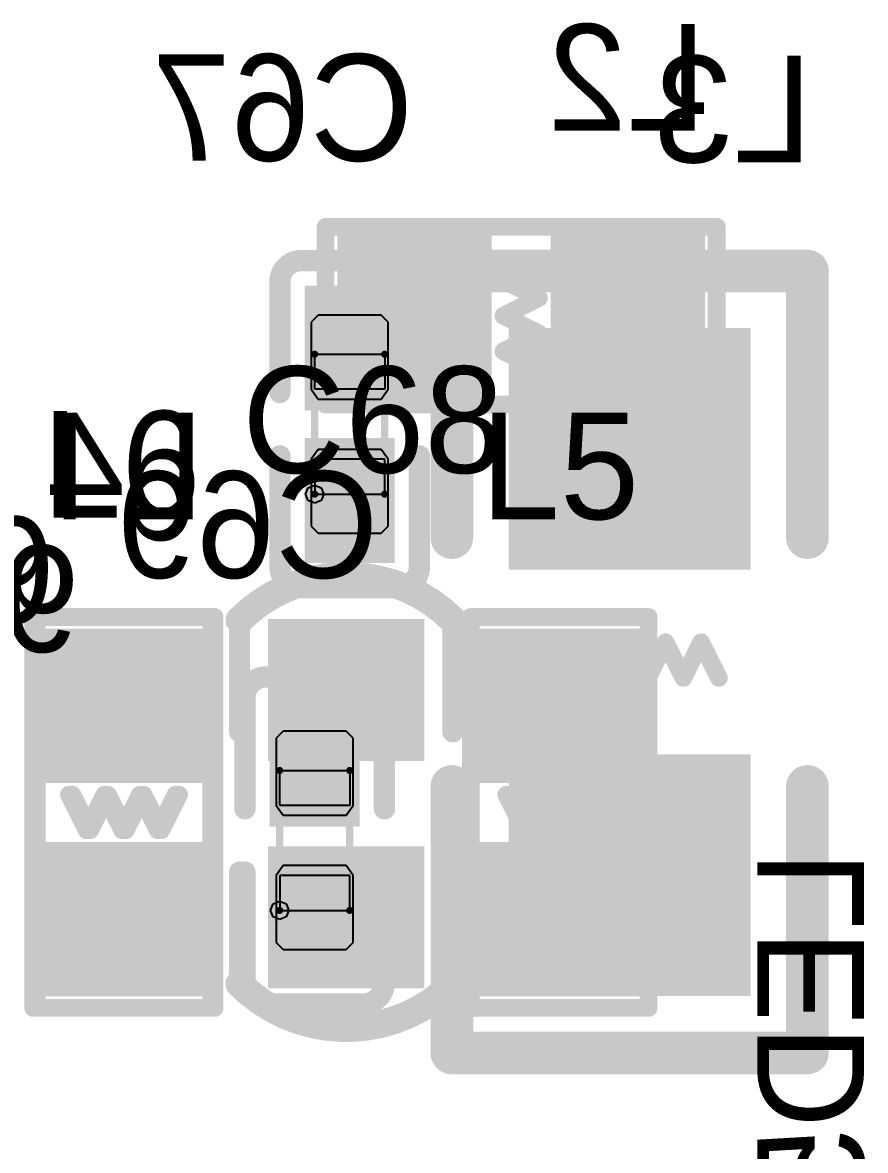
# Model space of a CAD drawing. Header units: millimetres. Extents: x 892 to 1144, y 1011 to 1123.
# Drawn here: x 988.09 to 994.11, y 1106.06 to 1114.12 of the extents above; entities that cross this region are included whole.
import ezdxf

# ---------------------------------------------------------------- set-up
doc = ezdxf.new("R2010")
doc.units = ezdxf.units.MM
for name, color, linetype in [('BottomLayer', 5, 'Continuous'), ('BottomOverlay', 54, 'Continuous'), ('BottomPaste', 16, 'Continuous'), ('BottomSolder', 6, 'Continuous'), ('Mechanical15', 56, 'Continuous'), ('TopLayer', 1, 'Continuous'), ('TopOverlay', 2, 'Continuous'), ('TopPaste', 8, 'Continuous'), ('TopSolder', 216, 'Continuous')]:
    doc.layers.add(name, color=color, linetype=linetype)

msp = doc.modelspace()

# ---------------------------------------------------------------- linework, layer by layer
at = {"layer": 'BottomLayer'}
for points in [[(991.3375, 1111.517), (991.3375, 1112.533), (990.4385, 1111.517), (990.4385, 1112.533)], [(992.8615, 1111.517), (992.8615, 1112.533), (991.9625, 1111.517), (991.9625, 1112.533)], [(990.695, 1111.4), (990.695, 1112.1901), (990.155, 1111.4), (990.155, 1112.1901)], [(993.187, 1110.312), (993.187, 1111.836), (991.663, 1110.312), (991.663, 1111.836)], [(990.695, 1110.3099), (990.695, 1111.1), (990.155, 1110.3099), (990.155, 1111.1)], [(989.333, 1109.6865), (988.317, 1109.6865), (989.333, 1108.7875), (988.317, 1108.7875)], [(990.445, 1108.425), (990.445, 1109.2151), (989.905, 1108.425), (989.905, 1109.2151)], [(993.187, 1107.264), (993.187, 1108.788), (991.663, 1107.264), (991.663, 1108.788)], [(989.333, 1108.1625), (988.317, 1108.1625), (989.333, 1107.2635), (988.317, 1107.2635)], [(990.445, 1107.3349), (990.445, 1108.125), (989.905, 1107.3349), (989.905, 1108.125)]]:
    msp.add_solid(points, dxfattribs=at)
at = {"layer": 'BottomOverlay'}
for points, const_width in [([(990.253, 1112.66), (993.047, 1112.66)], 0.127), ([(990.253, 1111.39), (990.253, 1112.66)], 0.127), ([(993.047, 1111.39), (993.047, 1112.66)], 0.127), ([(990.0788, 1112.4187), (990.7712, 1112.4187)], 0.1524), ([(991.155, 1112.344), (993.695, 1112.344)], 0.3048), ([(991.155, 1110.439), (991.155, 1112.344)], 0.3048), ([(991.523, 1112.279), (991.777, 1112.406)], 0.127), ([(993.695, 1110.439), (993.695, 1112.344)], 0.3048), ([(989.9264, 1111.4762), (989.9264, 1112.2663)], 0.1524), ([(990.9236, 1111.4762), (990.9236, 1112.2663)], 0.1524), ([(991.523, 1112.279), (991.777, 1112.152)], 0.127), ([(991.523, 1112.025), (991.777, 1112.152)], 0.127), ([(991.523, 1112.025), (991.777, 1111.898)], 0.127), ([(991.523, 1111.771), (991.777, 1111.898)], 0.127), ([(991.523, 1111.771), (991.777, 1111.644)], 0.127), ([(990.253, 1111.39), (993.047, 1111.39)], 0.127), ([(989.9264, 1110.2337), (989.9264, 1111.0238)], 0.1524), ([(990.9236, 1110.2337), (990.9236, 1111.0238)], 0.1524), ([(990.0788, 1110.0813), (990.7712, 1110.0813)], 0.1524), ([(988.19, 1107.078), (988.19, 1109.872)], 0.127), ([(988.19, 1109.872), (989.46, 1109.872)], 0.127), ([(989.46, 1107.078), (989.46, 1109.872)], 0.127), ([(991.7926, 1109.437), (991.9196, 1109.691)], 0.127), ([(991.9196, 1109.691), (992.0466, 1109.437)], 0.127), ([(992.0466, 1109.437), (992.1736, 1109.691)], 0.127), ([(992.1736, 1109.691), (992.3006, 1109.437)], 0.127), ([(992.3006, 1109.437), (992.4276, 1109.691)], 0.127), ([(992.4276, 1109.691), (992.5546, 1109.437)], 0.127), ([(992.5546, 1109.437), (992.6816, 1109.691)], 0.127), ([(992.6816, 1109.691), (992.8086, 1109.437)], 0.127), ([(992.8086, 1109.437), (992.9356, 1109.691)], 0.127), ([(992.9356, 1109.691), (993.0626, 1109.437)], 0.127), ([(989.8288, 1109.4437), (990.5212, 1109.4437)], 0.1524), ([(989.6764, 1108.5012), (989.6764, 1109.2913)], 0.1524), ([(990.6736, 1108.5012), (990.6736, 1109.2913)], 0.1524), ([(991.155, 1106.756), (991.155, 1108.661)], 0.3048), ([(993.695, 1106.756), (993.695, 1108.661)], 0.3048), ([(988.444, 1108.602), (988.571, 1108.348)], 0.127), ([(988.571, 1108.348), (988.698, 1108.602)], 0.127), ([(988.698, 1108.602), (988.825, 1108.348)], 0.127), ([(988.825, 1108.348), (988.952, 1108.602)], 0.127), ([(988.952, 1108.602), (989.079, 1108.348)], 0.127), ([(989.079, 1108.348), (989.206, 1108.602)], 0.127), ([(989.6764, 1107.2587), (989.6764, 1108.0488)], 0.1524), ([(990.6736, 1107.2587), (990.6736, 1108.0488)], 0.1524), ([(988.19, 1107.078), (989.46, 1107.078)], 0.127), ([(989.8288, 1107.1063), (990.5212, 1107.1063)], 0.1524), ([(991.155, 1106.756), (993.695, 1106.756)], 0.3048)]:
    msp.add_lwpolyline(points, dxfattribs=dict(at, const_width=const_width))
for points, const_width in [([(990.2213, 1112.66, 1), (990.2848, 1112.66, 1)], 0.0635), ([(990.2213, 1112.66, 1), (990.2848, 1112.66, 1)], 0.0635), ([(993.0153, 1112.66, 1), (993.0788, 1112.66, 1)], 0.0635), ([(993.0153, 1112.66, 1), (993.0788, 1112.66, 1)], 0.0635), ([(990.0407, 1112.4187, 1), (990.1169, 1112.4187, 1)], 0.0762), ([(990.0407, 1112.4187, 1), (990.1169, 1112.4187, 1)], 0.0762), ([(990.7331, 1112.4187, 1), (990.8093, 1112.4187, 1)], 0.0762), ([(990.7331, 1112.4187, 1), (990.8093, 1112.4187, 1)], 0.0762), ([(991.0788, 1112.344, 1), (991.2312, 1112.344, 1)], 0.1524), ([(991.0788, 1112.344, 1), (991.2312, 1112.344, 1)], 0.1524), ([(991.7453, 1112.406, 1), (991.8088, 1112.406, 1)], 0.0635), ([(993.6188, 1112.344, 1), (993.7712, 1112.344, 1)], 0.1524), ([(993.6188, 1112.344, 1), (993.7712, 1112.344, 1)], 0.1524), ([(989.8883, 1112.2663, 1), (989.9645, 1112.2663, 1)], 0.0762), ([(989.8883, 1112.2663, 1), (989.9645, 1112.2663, 1)], 0.0762), ([(990.8855, 1112.2663, 1), (990.9617, 1112.2663, 1)], 0.0762), ([(990.8855, 1112.2663, 1), (990.9617, 1112.2663, 1)], 0.0762), ([(991.4913, 1112.279, 1), (991.5548, 1112.279, 1)], 0.0635), ([(991.4913, 1112.279, 1), (991.5548, 1112.279, 1)], 0.0635), ([(991.7453, 1112.152, 1), (991.8088, 1112.152, 1)], 0.0635), ([(991.7453, 1112.152, 1), (991.8088, 1112.152, 1)], 0.0635), ([(991.4913, 1112.025, 1), (991.5548, 1112.025, 1)], 0.0635), ([(991.4913, 1112.025, 1), (991.5548, 1112.025, 1)], 0.0635), ([(991.7453, 1111.898, 1), (991.8088, 1111.898, 1)], 0.0635), ([(991.7453, 1111.898, 1), (991.8088, 1111.898, 1)], 0.0635), ([(991.4913, 1111.771, 1), (991.5548, 1111.771, 1)], 0.0635), ([(991.4913, 1111.771, 1), (991.5548, 1111.771, 1)], 0.0635), ([(991.7453, 1111.644, 1), (991.8088, 1111.644, 1)], 0.0635), ([(989.8883, 1111.4762, 1), (989.9645, 1111.4762, 1)], 0.0762), ([(990.8855, 1111.4762, 1), (990.9617, 1111.4762, 1)], 0.0762), ([(990.2213, 1111.39, 1), (990.2848, 1111.39, 1)], 0.0635), ([(990.2213, 1111.39, 1), (990.2848, 1111.39, 1)], 0.0635), ([(993.0153, 1111.39, 1), (993.0788, 1111.39, 1)], 0.0635), ([(993.0153, 1111.39, 1), (993.0788, 1111.39, 1)], 0.0635), ([(989.8883, 1111.0238, 1), (989.9645, 1111.0238, 1)], 0.0762), ([(990.8855, 1111.0238, 1), (990.9617, 1111.0238, 1)], 0.0762), ([(991.0788, 1110.439, 1), (991.2312, 1110.439, 1)], 0.1524), ([(993.6188, 1110.439, 1), (993.7712, 1110.439, 1)], 0.1524), ([(989.8883, 1110.2337, 1), (989.9645, 1110.2337, 1)], 0.0762), ([(989.8883, 1110.2337, 1), (989.9645, 1110.2337, 1)], 0.0762), ([(990.8855, 1110.2337, 1), (990.9617, 1110.2337, 1)], 0.0762), ([(990.8855, 1110.2337, 1), (990.9617, 1110.2337, 1)], 0.0762), ([(990.0407, 1110.0813, 1), (990.1169, 1110.0813, 1)], 0.0762), ([(990.0407, 1110.0813, 1), (990.1169, 1110.0813, 1)], 0.0762), ([(990.7331, 1110.0813, 1), (990.8093, 1110.0813, 1)], 0.0762), ([(990.7331, 1110.0813, 1), (990.8093, 1110.0813, 1)], 0.0762), ([(988.1582, 1109.872, 1), (988.2217, 1109.872, 1)], 0.0635), ([(988.1582, 1109.872, 1), (988.2217, 1109.872, 1)], 0.0635), ([(989.4282, 1109.872, 1), (989.4917, 1109.872, 1)], 0.0635), ([(989.4282, 1109.872, 1), (989.4917, 1109.872, 1)], 0.0635), ([(991.8879, 1109.691, 1), (991.9514, 1109.691, 1)], 0.0635), ([(991.8879, 1109.691, 1), (991.9514, 1109.691, 1)], 0.0635), ([(992.1419, 1109.691, 1), (992.2054, 1109.691, 1)], 0.0635), ([(992.1419, 1109.691, 1), (992.2054, 1109.691, 1)], 0.0635), ([(992.3959, 1109.691, 1), (992.4594, 1109.691, 1)], 0.0635), ([(992.3959, 1109.691, 1), (992.4594, 1109.691, 1)], 0.0635), ([(992.6499, 1109.691, 1), (992.7134, 1109.691, 1)], 0.0635), ([(992.6499, 1109.691, 1), (992.7134, 1109.691, 1)], 0.0635), ([(992.9039, 1109.691, 1), (992.9674, 1109.691, 1)], 0.0635), ([(992.9039, 1109.691, 1), (992.9674, 1109.691, 1)], 0.0635), ([(989.7907, 1109.4437, 1), (989.8669, 1109.4437, 1)], 0.0762), ([(989.7907, 1109.4437, 1), (989.8669, 1109.4437, 1)], 0.0762), ([(990.4831, 1109.4437, 1), (990.5593, 1109.4437, 1)], 0.0762), ([(990.4831, 1109.4437, 1), (990.5593, 1109.4437, 1)], 0.0762), ([(991.7609, 1109.437, 1), (991.8244, 1109.437, 1)], 0.0635), ([(992.0149, 1109.437, 1), (992.0784, 1109.437, 1)], 0.0635), ([(992.0149, 1109.437, 1), (992.0784, 1109.437, 1)], 0.0635), ([(992.2689, 1109.437, 1), (992.3324, 1109.437, 1)], 0.0635), ([(992.2689, 1109.437, 1), (992.3324, 1109.437, 1)], 0.0635), ([(992.5229, 1109.437, 1), (992.5864, 1109.437, 1)], 0.0635), ([(992.5229, 1109.437, 1), (992.5864, 1109.437, 1)], 0.0635), ([(992.7769, 1109.437, 1), (992.8404, 1109.437, 1)], 0.0635), ([(992.7769, 1109.437, 1), (992.8404, 1109.437, 1)], 0.0635), ([(993.0309, 1109.437, 1), (993.0944, 1109.437, 1)], 0.0635), ([(989.6383, 1109.2913, 1), (989.7145, 1109.2913, 1)], 0.0762), ([(989.6383, 1109.2913, 1), (989.7145, 1109.2913, 1)], 0.0762), ([(990.6355, 1109.2913, 1), (990.7117, 1109.2913, 1)], 0.0762), ([(990.6355, 1109.2913, 1), (990.7117, 1109.2913, 1)], 0.0762), ([(991.0788, 1108.661, 1), (991.2312, 1108.661, 1)], 0.1524), ([(993.6188, 1108.661, 1), (993.7712, 1108.661, 1)], 0.1524), ([(988.4122, 1108.602, 1), (988.4757, 1108.602, 1)], 0.0635), ([(988.6662, 1108.602, 1), (988.7297, 1108.602, 1)], 0.0635), ([(988.6662, 1108.602, 1), (988.7297, 1108.602, 1)], 0.0635), ([(988.9202, 1108.602, 1), (988.9837, 1108.602, 1)], 0.0635), ([(988.9202, 1108.602, 1), (988.9837, 1108.602, 1)], 0.0635), ([(989.1742, 1108.602, 1), (989.2377, 1108.602, 1)], 0.0635), ([(989.6383, 1108.5012, 1), (989.7145, 1108.5012, 1)], 0.0762), ([(990.6355, 1108.5012, 1), (990.7117, 1108.5012, 1)], 0.0762), ([(988.5392, 1108.348, 1), (988.6027, 1108.348, 1)], 0.0635), ([(988.5392, 1108.348, 1), (988.6027, 1108.348, 1)], 0.0635), ([(988.7932, 1108.348, 1), (988.8567, 1108.348, 1)], 0.0635), ([(988.7932, 1108.348, 1), (988.8567, 1108.348, 1)], 0.0635), ([(989.0472, 1108.348, 1), (989.1107, 1108.348, 1)], 0.0635), ([(989.0472, 1108.348, 1), (989.1107, 1108.348, 1)], 0.0635), ([(989.6383, 1108.0488, 1), (989.7145, 1108.0488, 1)], 0.0762), ([(990.6355, 1108.0488, 1), (990.7117, 1108.0488, 1)], 0.0762), ([(989.6383, 1107.2587, 1), (989.7145, 1107.2587, 1)], 0.0762), ([(989.6383, 1107.2587, 1), (989.7145, 1107.2587, 1)], 0.0762), ([(990.6355, 1107.2587, 1), (990.7117, 1107.2587, 1)], 0.0762), ([(990.6355, 1107.2587, 1), (990.7117, 1107.2587, 1)], 0.0762), ([(988.1582, 1107.078, 1), (988.2217, 1107.078, 1)], 0.0635), ([(988.1582, 1107.078, 1), (988.2217, 1107.078, 1)], 0.0635), ([(989.4282, 1107.078, 1), (989.4917, 1107.078, 1)], 0.0635), ([(989.4282, 1107.078, 1), (989.4917, 1107.078, 1)], 0.0635), ([(989.7907, 1107.1063, 1), (989.8669, 1107.1063, 1)], 0.0762), ([(989.7907, 1107.1063, 1), (989.8669, 1107.1063, 1)], 0.0762), ([(990.4831, 1107.1063, 1), (990.5593, 1107.1063, 1)], 0.0762), ([(990.4831, 1107.1063, 1), (990.5593, 1107.1063, 1)], 0.0762), ([(991.0788, 1106.756, 1), (991.2312, 1106.756, 1)], 0.1524), ([(991.0788, 1106.756, 1), (991.2312, 1106.756, 1)], 0.1524), ([(993.6188, 1106.756, 1), (993.7712, 1106.756, 1)], 0.1524), ([(993.6188, 1106.756, 1), (993.7712, 1106.756, 1)], 0.1524)]:
    msp.add_lwpolyline(points, format="xyb", close=True, dxfattribs=dict(at, const_width=const_width))
at = {"layer": 'BottomOverlay', "const_width": 0.1524}
for points in [[(989.9264, 1112.2663, -0.414214), (990.0788, 1112.4187)], [(990.7712, 1112.4187, -0.414214), (990.9236, 1112.2663)], [(990.0788, 1110.0813, -0.414214), (989.9264, 1110.2337)], [(990.9236, 1110.2337, -0.414214), (990.7712, 1110.0813)], [(989.6764, 1109.2913, -0.414214), (989.8288, 1109.4437)], [(990.5212, 1109.4437, -0.414214), (990.6736, 1109.2913)], [(989.8288, 1107.1063, -0.414214), (989.6764, 1107.2587)], [(990.6736, 1107.2587, -0.414214), (990.5212, 1107.1063)]]:
    msp.add_lwpolyline(points, format="xyb", dxfattribs=at)
at = {"layer": 'BottomPaste'}
for p, q in [((990.2, 1112.03), (990.15, 1111.98)), ((990.15, 1111.98), (990.15, 1111.5)), ((990.65, 1112.03), (990.2, 1112.03)), ((990.7, 1111.98), (990.65, 1112.03)), ((990.7, 1111.5), (990.7, 1111.98)), ((990.15, 1111.5), (990.2, 1111.43)), ((990.65, 1111.43), (990.7, 1111.5)), ((990.2, 1111.43), (990.65, 1111.43)), ((990.2, 1111.07), (990.15, 1111)), ((990.15, 1111), (990.15, 1110.52)), ((990.65, 1111.07), (990.2, 1111.07)), ((990.7, 1111), (990.65, 1111.07)), ((990.7, 1110.52), (990.7, 1111)), ((990.15, 1110.52), (990.2, 1110.47)), ((990.65, 1110.47), (990.7, 1110.52)), ((990.2, 1110.47), (990.65, 1110.47)), ((989.95, 1109.055), (989.9, 1109.005)), ((990.4, 1109.055), (989.95, 1109.055)), ((990.45, 1109.005), (990.4, 1109.055)), ((989.9, 1109.005), (989.9, 1108.525)), ((990.45, 1108.525), (990.45, 1109.005)), ((989.9, 1108.525), (989.95, 1108.455)), ((990.4, 1108.455), (990.45, 1108.525)), ((989.95, 1108.455), (990.4, 1108.455)), ((989.95, 1108.095), (989.9, 1108.025)), ((990.4, 1108.095), (989.95, 1108.095)), ((990.45, 1108.025), (990.4, 1108.095)), ((989.9, 1108.025), (989.9, 1107.545)), ((990.45, 1107.545), (990.45, 1108.025)), ((989.9, 1107.545), (989.95, 1107.495)), ((990.4, 1107.495), (990.45, 1107.545)), ((989.95, 1107.495), (990.4, 1107.495))]:
    msp.add_line(p, q, dxfattribs=at)
for points in [[(991.3375, 1111.517), (991.3375, 1112.533), (990.4385, 1111.517), (990.4385, 1112.533)], [(992.8615, 1111.517), (992.8615, 1112.533), (991.9625, 1111.517), (991.9625, 1112.533)], [(990.695, 1111.4), (990.695, 1112.1901), (990.155, 1111.4), (990.155, 1112.1901)], [(993.187, 1110.312), (993.187, 1111.836), (991.663, 1110.312), (991.663, 1111.836)], [(990.695, 1110.3099), (990.695, 1111.1), (990.155, 1110.3099), (990.155, 1111.1)], [(989.333, 1109.6865), (988.317, 1109.6865), (989.333, 1108.7875), (988.317, 1108.7875)], [(990.445, 1108.425), (990.445, 1109.2151), (989.905, 1108.425), (989.905, 1109.2151)], [(993.187, 1107.264), (993.187, 1108.788), (991.663, 1107.264), (991.663, 1108.788)], [(989.333, 1108.1625), (988.317, 1108.1625), (989.333, 1107.2635), (988.317, 1107.2635)], [(990.445, 1107.3349), (990.445, 1108.125), (989.905, 1107.3349), (989.905, 1108.125)]]:
    msp.add_solid(points, dxfattribs=at)
at = {"layer": 'BottomSolder'}
for points in [[(991.4391, 1111.4154), (991.4391, 1112.6346), (990.3369, 1111.4154), (990.3369, 1112.6346)], [(992.9631, 1111.4154), (992.9631, 1112.6346), (991.8609, 1111.4154), (991.8609, 1112.6346)], [(990.7458, 1111.3492), (990.7458, 1112.2409), (990.1042, 1111.3492), (990.1042, 1112.2409)], [(993.2886, 1110.2104), (993.2886, 1111.9376), (991.5614, 1110.2104), (991.5614, 1111.9376)], [(990.7458, 1110.2591), (990.7458, 1111.1508), (990.1042, 1110.2591), (990.1042, 1111.1508)], [(989.4346, 1109.7881), (988.2154, 1109.7881), (989.4346, 1108.6859), (988.2154, 1108.6859)], [(990.4958, 1108.3742), (990.4958, 1109.2659), (989.8542, 1108.3742), (989.8542, 1109.2659)], [(993.2886, 1107.1624), (993.2886, 1108.8896), (991.5614, 1107.1624), (991.5614, 1108.8896)], [(989.4346, 1108.2641), (988.2154, 1108.2641), (989.4346, 1107.1619), (988.2154, 1107.1619)], [(990.4958, 1107.2841), (990.4958, 1108.1758), (989.8542, 1107.2841), (989.8542, 1108.1758)]]:
    msp.add_solid(points, dxfattribs=at)
at = {"layer": 'Mechanical15'}
for p, q in [((990.175, 1111.5), (990.175, 1111.75)), ((990.175, 1111.75), (990.675, 1111.75)), ((990.675, 1111.75), (990.675, 1111.5)), ((990.675, 1111.5), (990.175, 1111.5)), ((990.175, 1111), (990.175, 1110.75)), ((990.675, 1111), (990.175, 1111)), ((990.675, 1110.75), (990.675, 1111)), ((990.11, 1110.75), (990.1291, 1110.7959)), ((990.1291, 1110.7041), (990.11, 1110.75)), ((990.1291, 1110.7959), (990.175, 1110.8149)), ((990.175, 1110.8149), (990.2209, 1110.7959)), ((990.175, 1110.75), (990.675, 1110.75)), ((990.2209, 1110.7959), (990.2399, 1110.75)), ((990.2399, 1110.75), (990.2209, 1110.7041)), ((990.175, 1110.6851), (990.1291, 1110.7041)), ((990.2209, 1110.7041), (990.175, 1110.6851)), ((989.925, 1108.525), (989.925, 1108.775)), ((989.925, 1108.775), (990.425, 1108.775)), ((990.425, 1108.775), (990.425, 1108.525)), ((990.425, 1108.525), (989.925, 1108.525)), ((989.925, 1108.025), (989.925, 1107.775)), ((990.425, 1108.025), (989.925, 1108.025)), ((990.425, 1107.775), (990.425, 1108.025)), ((989.86, 1107.775), (989.8791, 1107.8209)), ((989.8791, 1107.7291), (989.86, 1107.775)), ((989.8791, 1107.8209), (989.925, 1107.8399)), ((989.925, 1107.8399), (989.925, 1107.8399)), ((989.925, 1107.8399), (989.9709, 1107.8209)), ((989.925, 1107.775), (990.425, 1107.775)), ((989.9709, 1107.8209), (989.9899, 1107.775)), ((989.9899, 1107.775), (989.9709, 1107.7291)), ((989.925, 1107.7101), (989.8791, 1107.7291)), ((989.9709, 1107.7291), (989.925, 1107.7101)), ((989.925, 1107.7101), (989.925, 1107.7101))]:
    msp.add_line(p, q, dxfattribs=at)
at = {"layer": 'Mechanical15', "const_width": 0.0508}
for points in [[(990.175, 1110.75), (990.175, 1111.75)], [(990.175, 1111.75), (990.675, 1111.75)], [(990.675, 1110.75), (990.675, 1111.75)], [(990.175, 1110.75), (990.675, 1110.75)], [(989.925, 1107.775), (989.925, 1108.775)], [(989.925, 1108.775), (990.425, 1108.775)], [(990.425, 1107.775), (990.425, 1108.775)], [(989.925, 1107.775), (990.425, 1107.775)]]:
    msp.add_lwpolyline(points, dxfattribs=at)
at = {"layer": 'Mechanical15', "const_width": 0.0254}
for points in [[(990.1623, 1111.75, 1), (990.1877, 1111.75, 1)], [(990.1623, 1111.75, 1), (990.1877, 1111.75, 1)], [(990.6623, 1111.75, 1), (990.6877, 1111.75, 1)], [(990.6623, 1111.75, 1), (990.6877, 1111.75, 1)], [(990.1623, 1110.75, 1), (990.1877, 1110.75, 1)], [(990.1623, 1110.75, 1), (990.1877, 1110.75, 1)], [(990.6623, 1110.75, 1), (990.6877, 1110.75, 1)], [(990.6623, 1110.75, 1), (990.6877, 1110.75, 1)], [(989.9123, 1108.775, 1), (989.9377, 1108.775, 1)], [(989.9123, 1108.775, 1), (989.9377, 1108.775, 1)], [(990.4123, 1108.775, 1), (990.4377, 1108.775, 1)], [(990.4123, 1108.775, 1), (990.4377, 1108.775, 1)], [(989.9123, 1107.775, 1), (989.9377, 1107.775, 1)], [(989.9123, 1107.775, 1), (989.9377, 1107.775, 1)], [(990.4123, 1107.775, 1), (990.4377, 1107.775, 1)], [(990.4123, 1107.775, 1), (990.4377, 1107.775, 1)]]:
    msp.add_lwpolyline(points, format="xyb", close=True, dxfattribs=at)
at = {"layer": 'TopLayer'}
for points in [[(990.8572, 1109.7564), (989.9428, 1109.7564), (990.8572, 1108.9436), (989.9428, 1108.9436)], [(988.292, 1108.7875), (989.308, 1108.7875), (988.292, 1109.6865), (989.308, 1109.6865)], [(991.417, 1108.7875), (992.433, 1108.7875), (991.417, 1109.6865), (992.433, 1109.6865)], [(988.292, 1107.2635), (989.308, 1107.2635), (988.292, 1108.1625), (989.308, 1108.1625)], [(990.8572, 1108.1324), (989.9428, 1108.1324), (990.8572, 1107.3196), (989.9428, 1107.3196)], [(991.417, 1107.2635), (992.433, 1107.2635), (991.417, 1108.1625), (992.433, 1108.1625)]]:
    msp.add_solid(points, dxfattribs=at)
at = {"layer": 'TopOverlay', "const_width": 0.2}
for points in [[(989.638, 1109.85, -0.414214), (991.162, 1109.85)], [(991.162, 1107.25, -0.414214), (989.638, 1107.25)]]:
    msp.add_lwpolyline(points, format="xyb", dxfattribs=at)
at = {"layer": 'TopOverlay'}
for points, const_width in [([(989.588, 1109.85, 1), (989.688, 1109.85, 1)], 0.1), ([(991.112, 1109.85, 1), (991.212, 1109.85, 1)], 0.1), ([(988.1332, 1109.872, 1), (988.1967, 1109.872, 1)], 0.0635), ([(988.1332, 1109.872, 1), (988.1967, 1109.872, 1)], 0.0635), ([(989.4032, 1109.872, 1), (989.4667, 1109.872, 1)], 0.0635), ([(989.4032, 1109.872, 1), (989.4667, 1109.872, 1)], 0.0635), ([(989.6005, 1109.85, 1), (989.6755, 1109.85, 1)], 0.075), ([(991.1245, 1109.85, 1), (991.1995, 1109.85, 1)], 0.075), ([(991.2582, 1109.872, 1), (991.3217, 1109.872, 1)], 0.0635), ([(991.2582, 1109.872, 1), (991.3217, 1109.872, 1)], 0.0635), ([(992.5282, 1109.872, 1), (992.5917, 1109.872, 1)], 0.0635), ([(992.5282, 1109.872, 1), (992.5917, 1109.872, 1)], 0.0635), ([(989.6005, 1109.05, 1), (989.6755, 1109.05, 1)], 0.075), ([(991.1245, 1109.05, 1), (991.1995, 1109.05, 1)], 0.075), ([(988.3872, 1108.602, 1), (988.4507, 1108.602, 1)], 0.0635), ([(988.6412, 1108.602, 1), (988.7047, 1108.602, 1)], 0.0635), ([(988.6412, 1108.602, 1), (988.7047, 1108.602, 1)], 0.0635), ([(988.8952, 1108.602, 1), (988.9587, 1108.602, 1)], 0.0635), ([(988.8952, 1108.602, 1), (988.9587, 1108.602, 1)], 0.0635), ([(989.1492, 1108.602, 1), (989.2127, 1108.602, 1)], 0.0635), ([(991.5122, 1108.602, 1), (991.5757, 1108.602, 1)], 0.0635), ([(991.7662, 1108.602, 1), (991.8297, 1108.602, 1)], 0.0635), ([(991.7662, 1108.602, 1), (991.8297, 1108.602, 1)], 0.0635), ([(992.0202, 1108.602, 1), (992.0837, 1108.602, 1)], 0.0635), ([(992.0202, 1108.602, 1), (992.0837, 1108.602, 1)], 0.0635), ([(992.2742, 1108.602, 1), (992.3377, 1108.602, 1)], 0.0635), ([(988.5142, 1108.348, 1), (988.5777, 1108.348, 1)], 0.0635), ([(988.5142, 1108.348, 1), (988.5777, 1108.348, 1)], 0.0635), ([(988.7682, 1108.348, 1), (988.8317, 1108.348, 1)], 0.0635), ([(988.7682, 1108.348, 1), (988.8317, 1108.348, 1)], 0.0635), ([(989.0222, 1108.348, 1), (989.0857, 1108.348, 1)], 0.0635), ([(989.0222, 1108.348, 1), (989.0857, 1108.348, 1)], 0.0635), ([(991.6392, 1108.348, 1), (991.7027, 1108.348, 1)], 0.0635), ([(991.6392, 1108.348, 1), (991.7027, 1108.348, 1)], 0.0635), ([(991.8932, 1108.348, 1), (991.9567, 1108.348, 1)], 0.0635), ([(991.8932, 1108.348, 1), (991.9567, 1108.348, 1)], 0.0635), ([(992.1472, 1108.348, 1), (992.2107, 1108.348, 1)], 0.0635), ([(992.1472, 1108.348, 1), (992.2107, 1108.348, 1)], 0.0635), ([(989.6005, 1108.05, 1), (989.6755, 1108.05, 1)], 0.075), ([(991.1245, 1108.05, 1), (991.1995, 1108.05, 1)], 0.075), ([(989.588, 1107.25, 1), (989.688, 1107.25, 1)], 0.1), ([(989.6005, 1107.25, 1), (989.6755, 1107.25, 1)], 0.075), ([(991.112, 1107.25, 1), (991.212, 1107.25, 1)], 0.1), ([(991.1245, 1107.25, 1), (991.1995, 1107.25, 1)], 0.075), ([(988.1332, 1107.078, 1), (988.1967, 1107.078, 1)], 0.0635), ([(988.1332, 1107.078, 1), (988.1967, 1107.078, 1)], 0.0635), ([(989.4032, 1107.078, 1), (989.4667, 1107.078, 1)], 0.0635), ([(989.4032, 1107.078, 1), (989.4667, 1107.078, 1)], 0.0635), ([(991.2582, 1107.078, 1), (991.3217, 1107.078, 1)], 0.0635), ([(991.2582, 1107.078, 1), (991.3217, 1107.078, 1)], 0.0635), ([(992.5282, 1107.078, 1), (992.5917, 1107.078, 1)], 0.0635), ([(992.5282, 1107.078, 1), (992.5917, 1107.078, 1)], 0.0635)]:
    msp.add_lwpolyline(points, format="xyb", close=True, dxfattribs=dict(at, const_width=const_width))
for points, const_width in [([(988.165, 1107.078), (988.165, 1109.872)], 0.127), ([(988.165, 1109.872), (989.435, 1109.872)], 0.127), ([(989.435, 1107.078), (989.435, 1109.872)], 0.127), ([(989.638, 1109.05), (989.638, 1109.85)], 0.15), ([(991.162, 1109.05), (991.162, 1109.85)], 0.15), ([(991.29, 1107.078), (991.29, 1109.872)], 0.127), ([(991.29, 1109.872), (992.56, 1109.872)], 0.127), ([(992.56, 1107.078), (992.56, 1109.872)], 0.127), ([(988.419, 1108.602), (988.546, 1108.348)], 0.127), ([(988.546, 1108.348), (988.673, 1108.602)], 0.127), ([(988.673, 1108.602), (988.8, 1108.348)], 0.127), ([(988.8, 1108.348), (988.927, 1108.602)], 0.127), ([(988.927, 1108.602), (989.054, 1108.348)], 0.127), ([(989.054, 1108.348), (989.181, 1108.602)], 0.127), ([(991.544, 1108.602), (991.671, 1108.348)], 0.127), ([(991.671, 1108.348), (991.798, 1108.602)], 0.127), ([(991.798, 1108.602), (991.925, 1108.348)], 0.127), ([(991.925, 1108.348), (992.052, 1108.602)], 0.127), ([(992.052, 1108.602), (992.179, 1108.348)], 0.127), ([(992.179, 1108.348), (992.306, 1108.602)], 0.127), ([(989.638, 1107.25), (989.638, 1108.05)], 0.15), ([(991.162, 1107.25), (991.162, 1108.05)], 0.15), ([(988.165, 1107.078), (989.435, 1107.078)], 0.127), ([(991.29, 1107.078), (992.56, 1107.078)], 0.127)]:
    msp.add_lwpolyline(points, dxfattribs=dict(at, const_width=const_width))
at = {"layer": 'TopPaste'}
for points in [[(990.8572, 1109.7564), (989.9428, 1109.7564), (990.8572, 1108.9436), (989.9428, 1108.9436)], [(988.292, 1108.7875), (989.308, 1108.7875), (988.292, 1109.6865), (989.308, 1109.6865)], [(991.417, 1108.7875), (992.433, 1108.7875), (991.417, 1109.6865), (992.433, 1109.6865)], [(988.292, 1107.2635), (989.308, 1107.2635), (988.292, 1108.1625), (989.308, 1108.1625)], [(990.8572, 1108.1324), (989.9428, 1108.1324), (990.8572, 1107.3196), (989.9428, 1107.3196)], [(991.417, 1107.2635), (992.433, 1107.2635), (991.417, 1108.1625), (992.433, 1108.1625)]]:
    msp.add_solid(points, dxfattribs=at)
at = {"layer": 'TopSolder'}
for points in [[(988.1904, 1108.6859), (989.4096, 1108.6859), (988.1904, 1109.7881), (989.4096, 1109.7881)], [(990.9588, 1109.858), (989.8412, 1109.858), (990.9588, 1108.842), (989.8412, 1108.842)], [(991.3154, 1108.6859), (992.5346, 1108.6859), (991.3154, 1109.7881), (992.5346, 1109.7881)], [(988.1904, 1107.1619), (989.4096, 1107.1619), (988.1904, 1108.2641), (989.4096, 1108.2641)], [(991.3154, 1107.1619), (992.5346, 1107.1619), (991.3154, 1108.2641), (992.5346, 1108.2641)], [(990.9588, 1108.234), (989.8412, 1108.234), (990.9588, 1107.218), (989.8412, 1107.218)]]:
    msp.add_solid(points, dxfattribs=at)

# ---------------------------------------------------------------- texts
at = {"layer": 'BottomOverlay', "text_generation_flag": 2}
for s, p in [('L2', (992.9726, 1113.3472)), ('C67', (990.8802, 1113.1324)), ('L3', (993.7308, 1113.1212)), ('L4', (989.387, 1110.5704)), ('C69', (990.6324, 1110.1514))]:
    msp.add_text(s, height=0.762, dxfattribs=at).set_placement(p)
for s, rotation, p in [('C436', 180, (986.0564, 1110.3846)), ('LED50', 90, (994.0986, 1108.2032))]:
    msp.add_text(s, height=0.762, rotation=rotation, dxfattribs=at).set_placement(p)
at = {"layer": 'TopOverlay'}
for s, p in [('C68', (989.6568, 1110.9014)), ('L6', (988.2276, 1110.5826)), ('L5', (991.3598, 1110.5712)), ('R219', (985.8818, 1109.826))]:
    msp.add_text(s, height=0.762, dxfattribs=at).set_placement(p)

doc.saveas('drawing.dxf')
